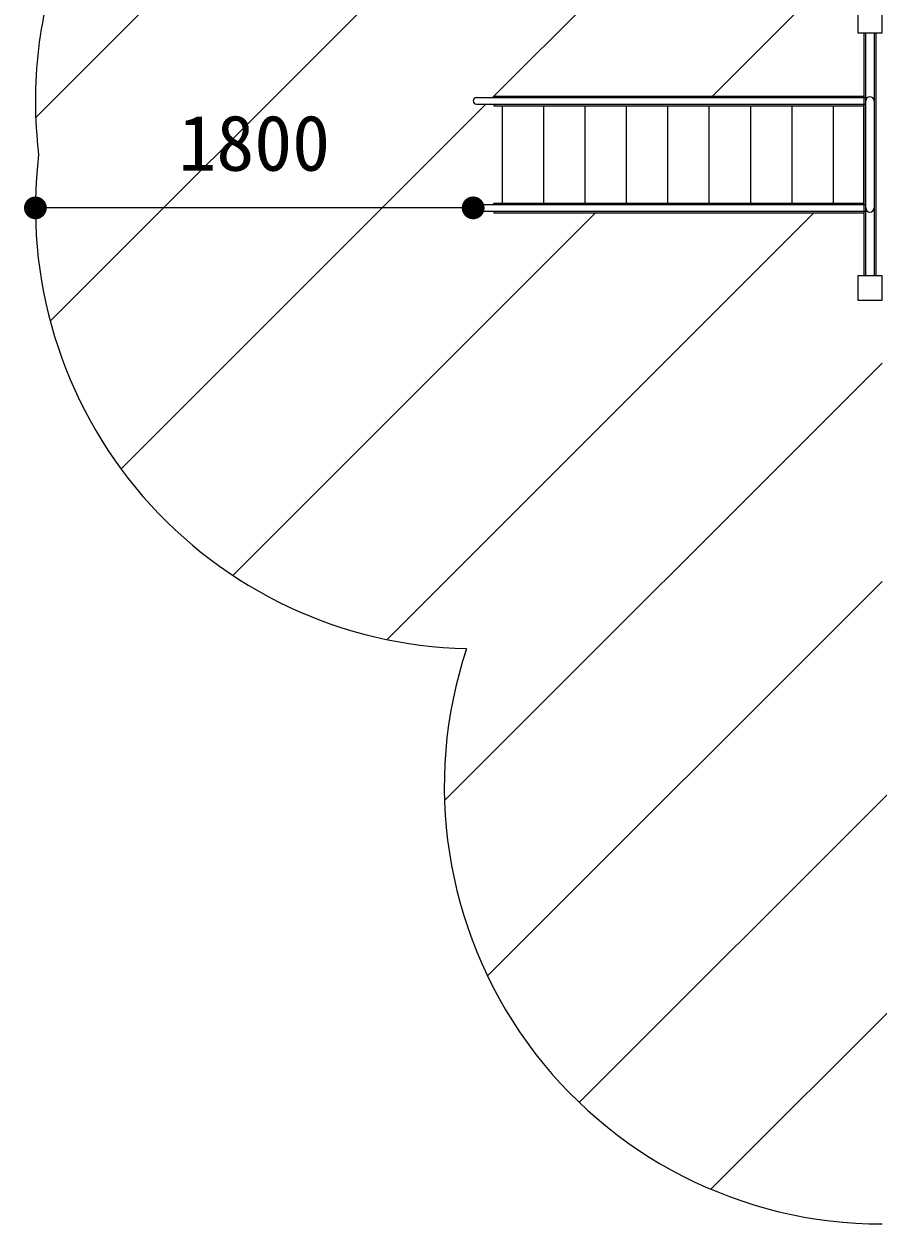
# Model space of a CAD drawing. Units: millimetres on the paper, enlarged 100 times, with parts at other scales. Extents: x 1500 to 40500, y 1500 to 28200.
# Drawn here: x 20588 to 21994, y 4511 to 6486 of the extents above; entities that cross this region are included whole.
import ezdxf
from ezdxf.enums import TextEntityAlignment as Align

# ---------------------------------------------------------------- set-up
doc = ezdxf.new("R2010")
doc.units = ezdxf.units.MM
doc.header["$LTSCALE"] = 100
doc.layers.add('D-STR-DIM\u3000寸法線、寸法値', color=7, linetype='Continuous', lineweight=13)
doc.layers.add('D-STR\u3000構造物外形線', color=1, linetype='Continuous', lineweight=25)
doc.styles.add('ＭＳ ゴシック', font='')
doc.styles.get('ＭＳ ゴシック').set_extended_font_data('MS Gothic')

# ---------------------------------------------------------------- blocks, each defined once
blk = doc.blocks.new('filled_dot')
at = {"color": 0, "linetype": 'Continuous', "lineweight": -2, "const_width": 1.25}
blk.add_lwpolyline([(-0.625, 0, 1), (0.625, 0, 1)], format="xyb", close=True, dxfattribs=at)

msp = doc.modelspace()

# ---------------------------------------------------------------- linework, layer by layer
at = {"layer": 'D-STR-DIM\u3000寸法線、寸法値'}
msp.add_line((21326.3, 6183), (20606.3, 6183), dxfattribs=at)
at = {"layer": 'D-STR\u3000構造物外形線'}
for p, q in [((20606.8, 6331.7), (21504.1, 7229)), ((20630.7, 5996.4), (21863.3, 7229)), ((21357.9, 6364.4), (22021.1, 7027.6)), ((21719.7, 6367), (22021.1, 6668.4)), ((21968.8, 6471), (21968.8, 6071)), ((21968.8, 6471), (21968.8, 6364.4)), ((21972, 6071), (21972, 6471)), ((21985.6, 6471), (21985.6, 6071)), ((21988.8, 6471), (21988.8, 6071)), ((21331.7, 6364.4), (21974.7, 6364.4)), ((21360.5, 6364.4), (21360.5, 6367)), ((21360.5, 6367), (21968.8, 6367)), ((20747.1, 5753.5), (21347.1, 6353.5)), ((21331.7, 6353.5), (21972, 6353.5)), ((21374.2, 6351), (21374.2, 6191)), ((21442.2, 6351), (21442.2, 6191)), ((21510.2, 6351), (21510.2, 6191)), ((21578.2, 6351), (21578.2, 6191)), ((21646.2, 6351), (21646.2, 6191)), ((21714.2, 6351), (21714.2, 6191)), ((21782.2, 6351), (21782.2, 6191)), ((21850.2, 6351), (21850.2, 6191)), ((21918.7, 6351), (21918.7, 6191)), ((21968.8, 6188.4), (21968.8, 6353.5)), ((21968.8, 6353.5), (21968.8, 6188.4)), ((21331.7, 6188.4), (21972, 6188.4)), ((20931, 5578.3), (21527.7, 6175)), ((21184.6, 5472.6), (21886.9, 6175)), ((21331.7, 6177.5), (21974.7, 6177.5)), ((21360.5, 6177.5), (21360.5, 6175)), ((21360.5, 6175), (21968.8, 6175)), ((21279.2, 5208), (21998.8, 5927.7)), ((21349.8, 4919.4), (21998.8, 5568.5)), ((21500.8, 4711.2), (22020.7, 5231.2)), ((21717.3, 4568.5), (22380, 5231.2))]:
    msp.add_line(p, q, dxfattribs=at)
for points in [[(21958.8, 6511), (21958.8, 6471), (21998.8, 6471), (21998.8, 6511)], [(21958.8, 6071), (21958.8, 6031), (21998.8, 6031), (21998.8, 6071)]]:
    msp.add_lwpolyline(points, close=True, dxfattribs=at)
for points in [[(21360.5, 6353.5), (21360.5, 6351), (21968.8, 6351)], [(21360.5, 6188.4), (21360.5, 6191), (21968.8, 6191)]]:
    msp.add_lwpolyline(points, dxfattribs=at)
for centre, radius, start, end in [((21331.7, 6359), 725.4, 159.4576, 186.9675), ((21331.7, 6359), 5.44, 90, 270), ((21978.8, 6359), 6.8, 0, 180), ((21331.7, 6183), 725.4, 173.0325, 268.7083), ((21331.7, 6183), 5.44, 90, 270), ((21978.8, 6183), 6.8, 180, 0), ((21998.8, 5231.2), 720, 161.6601, 270)]:
    msp.add_arc(centre, radius, start, end, dxfattribs=at)

# ---------------------------------------------------------------- block references
at = {"layer": 'D-STR-DIM\u3000寸法線、寸法値', "xscale": 15, "yscale": 15}
msp.add_blockref('filled_dot', (20606.3, 6183), dxfattribs=at)
at = {"layer": 'D-STR-DIM\u3000寸法線、寸法値', "xscale": 15, "yscale": 15, "rotation": 180}
msp.add_blockref('filled_dot', (21326.3, 6183), dxfattribs=at)

# ---------------------------------------------------------------- texts
at = {"layer": 'D-STR-DIM\u3000寸法線、寸法値', "style": 'ＭＳ ゴシック'}
msp.add_text('1800', height=91.64, dxfattribs=at).set_placement((20966.3, 6289.9), align=Align.MIDDLE_CENTER)

doc.saveas('drawing.dxf')
